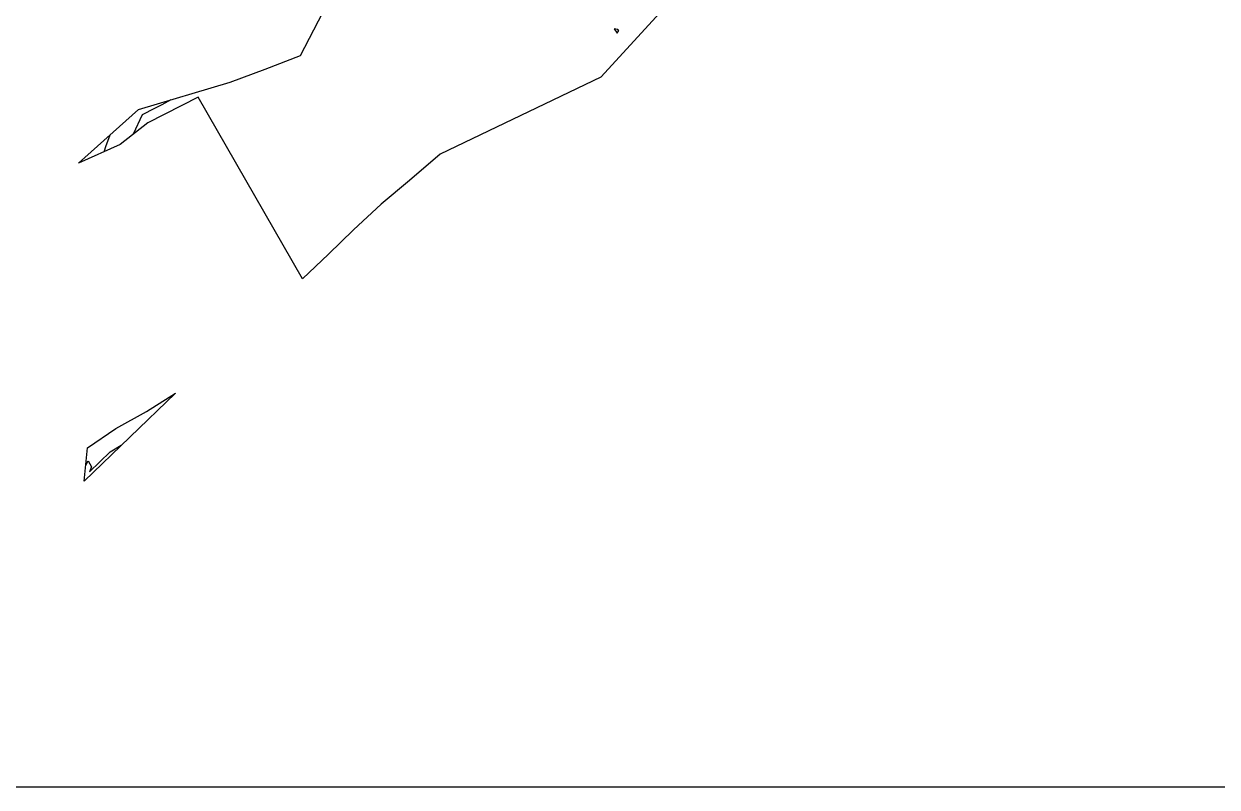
# Model space of a CAD drawing. Header units: metres. Extents: x 517023 to 519141, y 3924953 to 3927827.
# Drawn here: x 517587 to 518151, y 3924953 to 3925314 of the extents above; entities that cross this region are included whole.
import ezdxf

# ---------------------------------------------------------------- set-up
doc = ezdxf.new("R2010")
doc.units = ezdxf.units.M
doc.layers.add('C-TINN-BNDY', color=110, linetype='Continuous')
doc.layers.add('C-TOPO-MINR', color=8, linetype='Continuous')

msp = doc.modelspace()

# ---------------------------------------------------------------- linework, layer by layer
msp.add_lwpolyline([(519140.9, 3924953.23), (517023.25, 3924953.23), (517023.25, 3927827.33), (519140.9, 3927827.33)], close=True)
at = {"layer": 'C-TINN-BNDY', "color": 110, "linetype": 'Continuous', "lineweight": -3}
msp.add_polyline3d([(517925.73, 3925361.21, 1016.69), (517859.79, 3925289.01, 1017.15), (517783.91, 3925252.53, 1016.76), (517769.32, 3925240.18, 1016.79), (517755.94, 3925228.95, 1016.7), (517742.87, 3925216.82, 1016.57), (517731.11, 3925205.36, 1016.55), (517718.74, 3925193.59, 1016.46), (517669.47, 3925279.5, 1017.52), (517645.73, 3925267.42, 1017.45), (517632.6, 3925257.21, 1014.71), (517613.01, 3925248.32, 1012.89), (517641.22, 3925273.65, 1015.02), (517684.66, 3925286.65, 1017.8), (517701.16, 3925292.79, 1017.9), (517717.91, 3925299.21, 1017.83), (517762.42, 3925385.28, 1018.16)], dxfattribs=at)
msp.add_polyline3d([(517615.58, 3925097.99, 1012.74), (517617.2, 3925113.71, 1015.37), (517630.65, 3925122.91, 1015.59), (517645.01, 3925130.95, 1015.75), (517658.75, 3925139.61, 1015.84)], close=True, dxfattribs=at)
at = {"layer": 'C-TOPO-MINR', "color": 8, "linetype": 'Continuous', "lineweight": -3, "elevation": 1018}
msp.add_lwpolyline([(517868.17, 3925311.13), (517867.81, 3925311.57), (517866.1, 3925311.89), (517867.47, 3925309.78), (517868.31, 3925311.11), (517868.17, 3925311.13)], close=True, dxfattribs=at)
at = {"layer": 'C-TOPO-MINR', "color": 8, "linetype": 'Continuous', "lineweight": -3}
for points, elevation in [([(517656.51, 3925278.23), (517652.27, 3925275.94), (517648.85, 3925274.21), (517643.04, 3925271.13), (517638.78, 3925262.02)], 1016), ([(517627.68, 3925261.5), (517625.76, 3925256.08), (517625.01, 3925253.98), (517624.92, 3925253.73)], 1014), ([(517616.36, 3925105.52), (517617.55, 3925107.56), (517619.15, 3925104.67), (517618.09, 3925102.29), (517627.89, 3925111.78), (517633.11, 3925114.9)], 1014)]:
    msp.add_lwpolyline(points, dxfattribs=dict(at, elevation=elevation))

doc.saveas('drawing.dxf')
